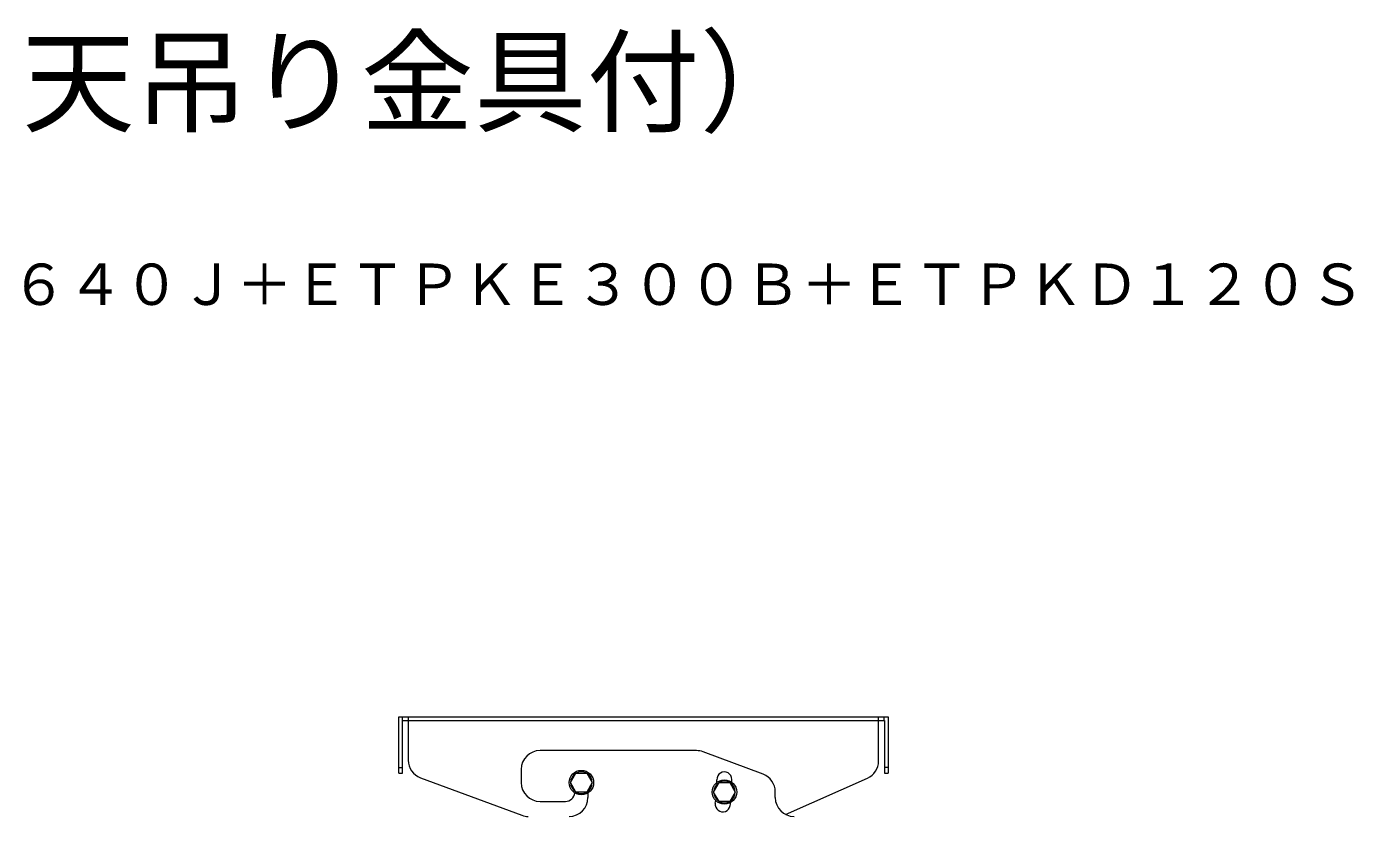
# Model space of a CAD drawing. Units: millimetres, scale not verified. Extents: x -63 to 62, y -56 to 57.
# Drawn here: x 4.67 to 51.67, y 28.82 to 56.81 of the extents above; entities that cross this region are included whole.
import ezdxf
from ezdxf.enums import TextEntityAlignment as Align

# ---------------------------------------------------------------- set-up
doc = ezdxf.new("R2010")
doc.units = ezdxf.units.MM
doc.header["$LTSCALE"] = 0.125
doc.layers.add('0-2_MOJI1', color=7, linetype='Continuous')
doc.layers.add('0-4_TOUROKU', color=7, linetype='Continuous')
doc.layers.add('0-6_GAIKEI', color=1, linetype='Continuous', lineweight=18)
doc.styles.add('ＭＳ ゴシック', font='')
doc.styles.get('ＭＳ ゴシック').set_extended_font_data('MS Gothic')

msp = doc.modelspace()

# ---------------------------------------------------------------- linework, layer by layer
at = {"layer": '0-6_GAIKEI', "color": 7}
for p, q in [((17.8537, 32.3546), (35.187, 32.3546)), ((17.8537, 30.3546), (17.8537, 32.3546)), ((17.987, 30.3546), (17.987, 32.3546)), ((18.187, 32.3546), (18.187, 30.8183)), ((34.849, 30.7884), (34.849, 32.3546)), ((35.187, 32.3546), (35.187, 30.3546)), ((28.3995, 31.1545), (22.8537, 31.1545)), ((30.7544, 30.3168), (28.6335, 31.1121)), ((35.187, 30.5546), (35.0537, 30.5546)), ((17.8537, 30.3546), (17.987, 30.3546)), ((18.6218, 30.1933), (22.2081, 28.8628)), ((22.187, 30.4879), (22.187, 30.0212)), ((31.5511, 28.8939), (34.4523, 30.1789)), ((35.0537, 30.3546), (35.187, 30.3546)), ((24.5537, 29.6561), (24.5537, 29.4879)), ((31.187, 29.4879), (31.187, 29.6926)), ((22.8537, 29.3546), (23.7537, 29.3546))]:
    msp.add_line(p, q, dxfattribs=at)
at = {"layer": '0-6_GAIKEI'}
for p, q in [((17.987, 32.2212), (35.0537, 32.2212)), ((35.049, 32.2212), (35.049, 32.3546)), ((35.0537, 32.2212), (35.0537, 30.3546)), ((17.8537, 30.5546), (17.987, 30.5546)), ((24.1279, 30.3546), (24.5128, 30.3545)), ((24.5128, 30.3545), (24.7052, 30.0212)), ((24.5128, 29.6879), (24.1279, 29.6879)), ((24.7052, 30.0212), (24.5128, 29.6879)), ((29.0021, 29.6879), (29.1946, 30.0212)), ((29.1946, 29.3546), (29.0021, 29.6879)), ((29.1946, 30.0212), (29.5795, 30.0212)), ((29.5795, 30.0212), (29.7719, 29.6879)), ((29.7719, 29.6879), (29.5795, 29.3545)), ((29.5795, 29.3545), (29.1946, 29.3546))]:
    msp.add_line(p, q, dxfattribs=at)
msp.add_lwpolyline([(24.1279, 29.6879), (23.9354, 30.0212), (24.1279, 30.3546)], dxfattribs=at)
for centre in [(24.3203, 30.0212), (29.387, 29.6879)]:
    msp.add_circle(centre, 0.4333, dxfattribs=at)
at = {"layer": '0-6_GAIKEI', "color": 7}
for centre, radius, start, end in [((22.8537, 30.4879), 0.6667, 90, 180), ((28.3995, 30.4879), 0.6667, 69.44395, 90), ((18.8537, 30.8183), 0.6667, 180, 249.64677), ((34.1824, 30.7884), 0.6667, 293.88864, 0), ((30.5203, 29.6926), 0.6667, 0, 69.44395), ((22.8537, 30.0212), 0.6667, 180, 270), ((23.7537, 29.6879), 0.3333, 270, 354.68156), ((23.887, 29.4879), 0.6667, 270, 0), ((31.8537, 29.4879), 0.6667, 180, 270), ((22.44, 29.4879), 0.6667, 249.64677, 270)]:
    msp.add_arc(centre, radius, start, end, dxfattribs=at)
at = {"layer": '0-6_GAIKEI'}
for centre, radius, start, end in [((24.3203, 30.0212), 0.3833, 120.40814, 179.59405), ((24.3203, 30.0212), 0.3833, 60.40375, 119.59188), ((24.3203, 30.0212), 0.3833, 0.40814, 59.59405), ((29.3858, 30.1305), 0.2667, 1.23597, 181.23597), ((24.3203, 30.0212), 4.8, 0.09815, 1.23597), ((24.3203, 30.0212), 5.3333, 0.08847, 1.23597), ((24.3203, 30.0212), 0.3833, 180.41036, 239.59183), ((24.3203, 30.0212), 0.3833, 240.40819, 299.58744), ((24.3203, 30.0212), 0.3833, 300.41036, 359.59183), ((29.387, 29.6879), 0.3833, 120.40814, 179.59405), ((29.387, 29.6879), 0.3833, 180.41036, 239.59183), ((29.387, 29.6879), 0.3833, 60.40375, 119.59188), ((29.387, 29.6879), 0.3833, 0.40814, 59.59405), ((29.387, 29.6879), 0.3833, 300.41036, 359.59183), ((29.3279, 29.2492), 0.2667, 171.23596, 351.23597), ((24.3203, 30.0212), 4.8, 351.23597, 352.37378), ((29.387, 29.6879), 0.3833, 240.40819, 299.58744), ((24.3203, 30.0212), 5.3333, 351.23597, 352.38346)]:
    msp.add_arc(centre, radius, start, end, dxfattribs=at)

# ---------------------------------------------------------------- texts
at = {"layer": '0-2_MOJI1', "style": 'ＭＳ ゴシック'}
msp.add_text('液晶プロジェクター（天吊り金具付）', height=2.933, dxfattribs=at).set_placement((-35.5005, 52.5031), align=Align.BOTTOM_LEFT)
at = {"layer": '0-4_TOUROKU', "style": 'ＭＳ ゴシック'}
msp.add_text('ＰＴＥＷ６４０Ｊ＋ＥＴＰＫＥ３００Ｂ＋ＥＴＰＫＤ１２０Ｓ', height=1.466, dxfattribs=at).set_placement((-3.9006, 46.5031), align=Align.BOTTOM_LEFT)

doc.saveas('drawing.dxf')
